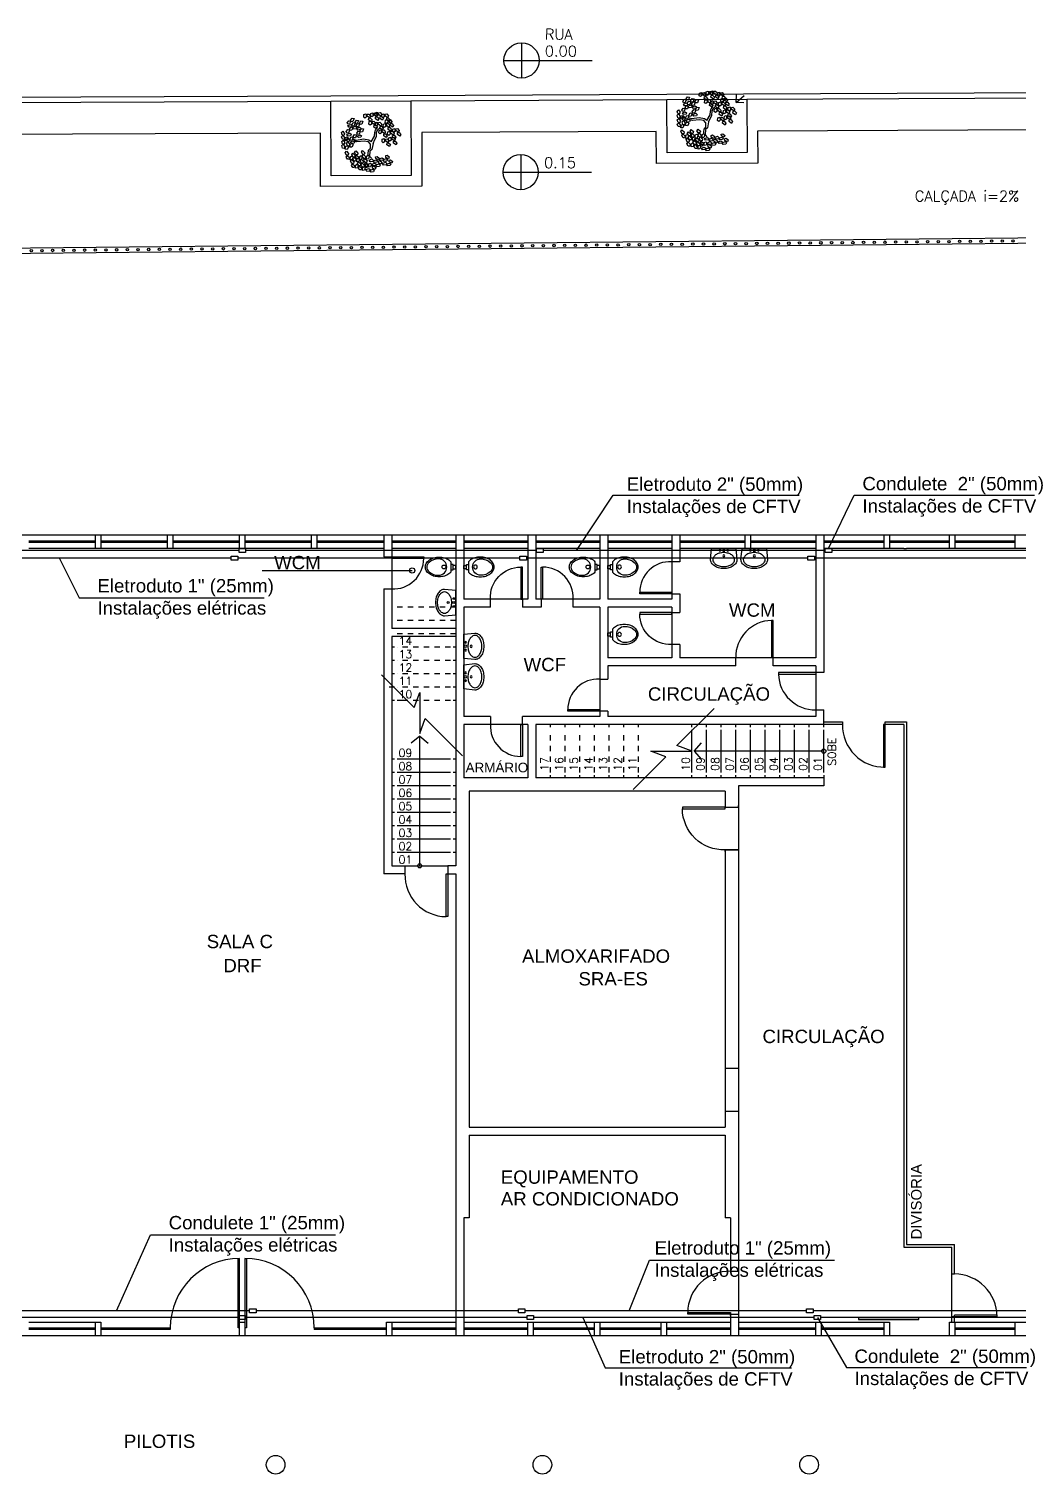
# Model space of a CAD drawing. Header units: millimetres. Extents: x -8 to 5830, y -596 to 3598.
# Drawn here: x 1200.15 to 1218.71, y 2375.75 to 2402.83 of the extents above; entities that cross this region are included whole.
import ezdxf

# ---------------------------------------------------------------- set-up
doc = ezdxf.new("R2010")
doc.units = ezdxf.units.MM
for name, pattern in [('CONTINU', [0]), ('DASHDOT', [1, 0.5, -0.25, 0, -0.25]), ('HIDDEN', [9.525, 6.35, -3.175])]:
    doc.linetypes.add(name, pattern=pattern)
doc.layers.get('0').update_dxf_attribs({"color": 9})
doc.layers.add('ARQUITETURA', color=7, linetype='Continuous')
doc.layers.add('INSTALAÇÕES', color=7, linetype='Continuous')
doc.styles.add('80X50', font='romans.shx')
doc.styles.get("Standard").update_dxf_attribs({"font": 'arial.ttf'})

# ---------------------------------------------------------------- blocks, each defined once
blk = doc.blocks.new('P80')
for points in [[(0, 0.86), (0, 0.83), (0.15, 0.83), (0.15, 0.86)], [(0, 0), (0, 0.03), (0.15, 0.03), (0.15, 0)]]:
    blk.add_lwpolyline(points)
blk.add_lwpolyline([(-0.8, 0.06), (0, 0.06), (0, 0.03), (-0.8, 0.03)], close=True)
at = {"color": 8}
blk.add_arc((-0.025, 0.056), 0.775, 88.1408, 179.6698, dxfattribs=at)
blk = doc.blocks.new('P60')
at = {"color": 252}
blk.add_lwpolyline([(-0.6, 0.06), (0, 0.06), (0, 0.03), (-0.6, 0.03)], close=True, dxfattribs=at)
at = {"color": 8}
blk.add_arc((-0.029, 0.06), 0.571, 87.1025, 180, dxfattribs=at)
blk = doc.blocks.new('Cuba-emp')
blk.add_lwpolyline([(0.21, 0.248), (0, 0.227), (0, -0.227), (0.21, -0.248, 0.137816), (0.271, -0.231, 0.107041), (0.329, -0.176, 0.080751), (0.364, -0.099, 0.068643), (0.378, -0.001, 0.068643), (0.364, 0.098, 0.080751), (0.329, 0.174, 0.107041), (0.271, 0.23, 0.115752), (0.21, 0.248)], format="xyb")
blk.add_lwpolyline([(0.21, 0.205, -0.131827), (0.25, 0.194, -0.106633), (0.297, 0.151, -0.083482), (0.328, 0.087, -0.072232), (0.341, 0, -0.072232), (0.328, -0.087, -0.083482), (0.297, -0.151, -0.106633), (0.25, -0.194, -0.131827), (0.21, -0.205, -0.131827), (0.17, -0.194, -0.106633), (0.123, -0.151, -0.083482), (0.092, -0.087, -0.072232), (0.079, 0, -0.072232), (0.092, 0.087, -0.083482), (0.123, 0.151, -0.106633), (0.17, 0.194, -0.131827)], format="xyb", close=True)
for centre, radius in [((0.037, -0.002), 0.0193), ((0.037, -0.002), 0.0193), ((0.036, 0.071), 0.0155), ((0.14, -0.001), 0.0198), ((0.036, -0.076), 0.0155)]:
    blk.add_circle(centre, radius)
blk = doc.blocks.new('Vaso')
for points in [[(0.03, -0.05), (0.03, 0), (-0.03, 0), (-0.03, -0.05)], [(0.05, -0.09), (0.05, -0.05), (-0.05, -0.05), (-0.05, -0.09)]]:
    blk.add_lwpolyline(points)
for points in [[(0.183, -0.31, -0.071776), (0.168, -0.413, -0.083144), (0.129, -0.494, -0.106699), (0.065, -0.552, -0.132564), (-0.002, -0.57, -0.132564), (-0.069, -0.552, -0.106699), (-0.133, -0.494, -0.083144), (-0.172, -0.413, -0.071776), (-0.187, -0.31, -0.071776), (-0.172, -0.207, -0.083144), (-0.133, -0.126, -0.060171), (-0.1, -0.09), (0.096, -0.09, -0.060171), (0.129, -0.126, -0.083144), (0.168, -0.207, -0.071776)], [(-0.088, -0.497, 0.2474), (0, -0.541, 0.2474), (0.088, -0.497, 0.197858), (0.152, -0.318, 0.418329), (0, -0.168, 0.418329), (-0.152, -0.318, 0.197858)]]:
    blk.add_lwpolyline(points, format="xyb", close=True)
blk.add_circle((-0.002, -0.22), 0.0352)
blk = doc.blocks.new('P80 - parede 25cm')
for points in [[(-0.03, -0.125), (0, -0.125), (0, 0.125), (-0.03, 0.125)], [(0.83, -0.125), (0.8, -0.125), (0.8, 0.125), (0.83, 0.125)]]:
    blk.add_lwpolyline(points)
blk.add_lwpolyline([(0.77, -0.925), (0.77, -0.125), (0.8, -0.125), (0.8, -0.925)], close=True)
at = {"color": 8}
blk.add_arc((0.774, -0.15), 0.775, 178.1408, 269.6698, dxfattribs=at)
blk = doc.blocks.new('L', base_point=(1.368, 0.591))
at = {"color": 8, "lineweight": -2}
for p, q in [((1.275, 0.567), (1.306, 0.592)), ((1.281, 0.65), (1.312, 0.675)), ((1.294, 0.6), (1.281, 0.65)), ((1.322, 0.591), (1.294, 0.6)), ((1.306, 0.592), (1.336, 0.538)), ((1.312, 0.675), (1.342, 0.621)), ((1.342, 0.621), (1.322, 0.591)), ((1.288, 0.517), (1.275, 0.567)), ((1.317, 0.508), (1.288, 0.517)), ((1.336, 0.538), (1.317, 0.508)), ((1.337, 0.489), (1.356, 0.548)), ((1.376, 0.484), (1.337, 0.489)), ((1.356, 0.548), (1.391, 0.554)), ((1.404, 0.527), (1.376, 0.484)), ((1.391, 0.554), (1.404, 0.527))]:
    blk.add_line(p, q, dxfattribs=at)
blk = doc.blocks.new('Árvore-13')
at = {"color": 8}
for p, q in [((-0.795, 0.302), (-0.961, 0.415)), ((-0.795, 0.406), (-0.953, 0.499)), ((-0.357, 0.349), (-0.795, 0.406)), ((-0.366, 0.227), (-0.795, 0.302)), ((-0.129, 0.105), (-0.366, 0.227)), ((-0.068, 0.19), (-0.357, 0.349)), ((-0.068, -0.036), (-0.129, 0.105)), ((0.029, 0.068), (-0.068, 0.19)), ((0.029, 0.068), (0.318, 0.331)), ((0.116, -0.055), (0.283, 0.133)), ((0.283, 0.133), (0.423, 0.284)), ((0.318, 0.331), (0.405, 0.537)), ((0.405, 0.537), (0.484, 0.659)), ((0.423, 0.284), (0.502, 0.509)), ((0.484, 0.659), (0.572, 0.715)), ((0.502, 0.509), (0.633, 0.668)), ((0.572, 0.715), (0.607, 0.819)), ((0.633, 0.668), (0.782, 0.715)), ((-0.296, -0.392), (-0.418, -0.693)), ((-0.199, -0.449), (-0.313, -0.74)), ((-0.313, -0.74), (-0.243, -0.89)), ((-0.147, -0.299), (-0.296, -0.392)), ((-0.05, -0.383), (-0.199, -0.449)), ((-0.068, -0.036), (-0.147, -0.299)), ((0.116, -0.055), (-0.05, -0.383))]:
    blk.add_line(p, q, dxfattribs=at)
at = {"color": 8, "xscale": 3.048, "yscale": 3.048, "zscale": 3.048}
for p, rotation in [((-0.716, 1.448), 295.0165150851705), ((0.169, 1.448), 190.1248425347958), ((0.581, 1.401), 190.1248425347958), ((-1.303, 0.884), 347.8021081598379), ((-0.926, 0.959), 295.0165150851705), ((-0.488, 1.26), 295.0165150851705), ((-0.348, 0.687), 295.0165150851705), ((-0.252, 1.138), 295.0165150851705), ((0.353, 0.95), 190.1248425347958), ((0.677, 0.781), 190.1248425347958), ((0.852, 1.344), 190.1248425347958), ((1.124, 0.565), 190.1248425347958), ((1.211, 1.147), 190.1248425347958), ((1.317, 0.753), 190.1248425347958), ((-1.443, 0.368), 347.8021081598379), ((-1.128, 0.415), 347.8021081598379), ((-0.848, 0.462), 295.0165150851705), ((0.765, 0.274), 190.1248425347958), ((0.8, -0.299), 190.1248425347958), ((1.203, -0.317), 190.1248425347958), ((1.246, 0.039), 190.1248425347958), ((1.579, 0.114), 190.1248425347958), ((-0.103, -0.899), 66.16076666471405), ((0.502, -1.003), 66.16076666471405), ((-0.453, -1.397), 66.16076666471405), ((-0.015, -1.19), 66.16076666471405), ((0.616, -1.322), 66.16076666471405)]:
    blk.add_blockref('L', p, dxfattribs=dict(at, rotation=rotation))
for p in [(-1.391, -0.308), (-1.233, -0.881), (-1.049, -0.533), (-0.848, -0.449), (-0.672, -1.021), (-0.453, -1.04), (-0.445, -0.543), (-0.874, -1.134)]:
    blk.add_blockref('L', p, dxfattribs=at)
blk = doc.blocks.new('_Open90')
at = {"color": 0, "linetype": 'ByBlock', "lineweight": -2}
for p, q in [((0, 0), (-1, 0)), ((-0.5, 0.5), (0, 0)), ((0, 0), (-0.5, -0.5))]:
    blk.add_line(p, q, dxfattribs=at)

msp = doc.modelspace()

# ---------------------------------------------------------------- linework, layer by layer
at = {"color": 8, "linetype": 'CONTINU', "lineweight": -2}
for p, q in [((1209.384, 2402.571), (1209.384, 2401.914)), ((1209.056, 2402.243), (1210.71, 2402.243)), ((1195.064, 2401.532), (1205.812, 2401.582)), ((1205.812, 2401.582), (1212.107, 2401.612)), ((1212.107, 2401.612), (1220.575, 2401.651)), ((1195.065, 2401.432), (1205.812, 2401.482)), ((1207.311, 2401.489), (1212.108, 2401.512)), ((1207.312, 2401.489), (1212.108, 2401.512)), ((1213.607, 2401.519), (1220.575, 2401.552)), ((1213.608, 2401.519), (1220.575, 2401.551)), ((1209.368, 2400.479), (1209.368, 2399.821)), ((1209.039, 2400.15), (1210.693, 2400.15))]:
    msp.add_line(p, q, dxfattribs=at)
for p, q in [((1267.786, 2399.4), (1183.573, 2398.562)), ((1229.7, 2398.921), (1183.616, 2398.463)), ((1260.15, 2393.348), (1199.9, 2393.348)), ((1200.15, 2393.238), (1201.4, 2393.238)), ((1201.4, 2393.208), (1200.15, 2393.208)), ((1201.5, 2393.238), (1202.75, 2393.238)), ((1202.75, 2393.208), (1201.5, 2393.208)), ((1202.85, 2393.238), (1204.1, 2393.238)), ((1204.1, 2393.208), (1202.85, 2393.208)), ((1204.2, 2393.238), (1205.45, 2393.238)), ((1205.45, 2393.208), (1204.2, 2393.208)), ((1205.55, 2393.238), (1206.8, 2393.238)), ((1206.8, 2393.208), (1205.55, 2393.208)), ((1206.8, 2393.348), (1206.8, 2392.938)), ((1206.95, 2393.348), (1206.95, 2391.598)), ((1206.95, 2393.238), (1208.15, 2393.238)), ((1208.15, 2393.208), (1206.95, 2393.208)), ((1208.15, 2393.348), (1208.15, 2387.148)), ((1208.3, 2393.348), (1208.3, 2392.148)), ((1208.3, 2393.238), (1209.5, 2393.238)), ((1209.5, 2393.208), (1208.3, 2393.208)), ((1209.5, 2393.348), (1209.5, 2392.148)), ((1209.65, 2393.348), (1209.65, 2392.148)), ((1209.65, 2393.238), (1210.85, 2393.238)), ((1210.85, 2393.208), (1209.65, 2393.208)), ((1210.85, 2393.348), (1210.85, 2392.148)), ((1211, 2393.348), (1211, 2392.148)), ((1211, 2393.238), (1212.2, 2393.238)), ((1212.2, 2393.208), (1211, 2393.208)), ((1212.2, 2393.348), (1212.2, 2392.148)), ((1212.35, 2393.348), (1212.35, 2392.848)), ((1212.35, 2393.238), (1213.575, 2393.238)), ((1213.575, 2393.208), (1212.35, 2393.208)), ((1213.675, 2393.238), (1214.9, 2393.238)), ((1214.9, 2393.208), (1213.675, 2393.208)), ((1214.9, 2393.348), (1214.9, 2391.048)), ((1215.05, 2393.348), (1215.05, 2390.773)), ((1215.05, 2393.238), (1216.179, 2393.238)), ((1216.179, 2393.208), (1215.05, 2393.208)), ((1216.279, 2393.238), (1217.408, 2393.238)), ((1217.408, 2393.208), (1216.279, 2393.208)), ((1217.508, 2393.238), (1218.637, 2393.238)), ((1218.637, 2393.208), (1217.508, 2393.208)), ((1206.8, 2393.098), (1200.15, 2393.098)), ((1206.8, 2392.938), (1206.95, 2392.938)), ((1208.15, 2393.098), (1206.95, 2393.098)), ((1209.5, 2393.098), (1208.3, 2393.098)), ((1210.85, 2393.098), (1209.65, 2393.098)), ((1212.2, 2393.098), (1211, 2393.098)), ((1214.9, 2393.098), (1212.35, 2393.098)), ((1216.55, 2393.098), (1215.05, 2393.098)), ((1229.7, 2393.098), (1216.6, 2393.098)), ((1212.35, 2392.848), (1212.2, 2392.848)), ((1206.8, 2392.338), (1206.95, 2392.338)), ((1206.8, 2392.338), (1206.8, 2386.998)), ((1209.5, 2392.148), (1208.3, 2392.148)), ((1208.8, 2391.998), (1208.8, 2392.148)), ((1209.4, 2392.148), (1209.4, 2391.998)), ((1210.85, 2392.148), (1209.65, 2392.148)), ((1209.75, 2392.148), (1209.75, 2391.998)), ((1210.35, 2391.998), (1210.35, 2392.148)), ((1212.2, 2392.148), (1211, 2392.148)), ((1212.2, 2392.248), (1212.35, 2392.248)), ((1212.35, 2392.248), (1212.35, 2391.898)), ((1208.3, 2391.998), (1208.3, 2389.948)), ((1208.8, 2391.998), (1208.3, 2391.998)), ((1209.75, 2391.998), (1209.4, 2391.998)), ((1210.85, 2391.998), (1210.35, 2391.998)), ((1210.85, 2391.998), (1210.85, 2389.948)), ((1212.2, 2391.998), (1211, 2391.998)), ((1211, 2391.998), (1211, 2391.048)), ((1212.2, 2391.998), (1212.2, 2391.048)), ((1212.2, 2391.898), (1212.35, 2391.898)), ((1208.15, 2391.598), (1206.95, 2391.598)), ((1214.1, 2390.898), (1214.1, 2391.748)), ((1208.15, 2391.448), (1206.95, 2391.448)), ((1206.95, 2391.448), (1206.95, 2387.148)), ((1212.35, 2391.298), (1212.2, 2391.298)), ((1212.35, 2391.298), (1212.35, 2391.048)), ((1212.2, 2391.048), (1211, 2391.048)), ((1214.9, 2391.048), (1212.35, 2391.048)), ((1213.4, 2390.898), (1213.4, 2391.048)), ((1213.4, 2390.898), (1211, 2390.898)), ((1211, 2390.898), (1211, 2390.648)), ((1214.9, 2390.898), (1214.1, 2390.898)), ((1215.05, 2390.773), (1214.2, 2390.773)), ((1214.9, 2390.898), (1214.9, 2389.948)), ((1207, 2390.498), (1206.9, 2390.498)), ((1210.85, 2390.648), (1211, 2390.648)), ((1207, 2390.248), (1206.95, 2390.248)), ((1207.239, 2390.248), (1207.05, 2390.248)), ((1208.8, 2389.948), (1208.3, 2389.948)), ((1208.8, 2389.948), (1208.8, 2389.798)), ((1210.85, 2389.948), (1209.4, 2389.948)), ((1209.4, 2389.798), (1209.4, 2389.948)), ((1211, 2390.048), (1210.85, 2390.048)), ((1211, 2390.048), (1211, 2389.948)), ((1214.9, 2389.948), (1211, 2389.948)), ((1214.9, 2390.073), (1215.05, 2390.073)), ((1215.05, 2389.748), (1215.05, 2390.073)), ((1208.3, 2389.798), (1208.3, 2388.798)), ((1209.5, 2389.798), (1208.3, 2389.798)), ((1209.5, 2389.798), (1209.5, 2388.798)), ((1215.4, 2389.798), (1209.65, 2389.798)), ((1209.65, 2389.798), (1209.65, 2388.798)), ((1209.925, 2389.748), (1209.925, 2389.798)), ((1210.2, 2389.748), (1210.2, 2389.798)), ((1210.475, 2389.748), (1210.475, 2389.798)), ((1210.75, 2389.748), (1210.75, 2389.798)), ((1211.025, 2389.748), (1211.025, 2389.798)), ((1211.3, 2389.748), (1211.3, 2389.798)), ((1211.575, 2389.748), (1211.575, 2389.798)), ((1212.575, 2389.748), (1212.575, 2389.798)), ((1212.575, 2388.898), (1212.575, 2389.698)), ((1212.85, 2389.748), (1212.85, 2389.798)), ((1212.85, 2388.898), (1212.85, 2389.698)), ((1213.125, 2389.748), (1213.125, 2389.798)), ((1213.125, 2388.898), (1213.125, 2389.698)), ((1213.4, 2389.748), (1213.4, 2389.798)), ((1213.4, 2388.898), (1213.4, 2389.698)), ((1213.675, 2389.748), (1213.675, 2389.798)), ((1213.675, 2388.898), (1213.675, 2389.698)), ((1213.95, 2389.748), (1213.95, 2389.798)), ((1213.95, 2388.898), (1213.95, 2389.698)), ((1214.225, 2389.748), (1214.225, 2389.798)), ((1214.225, 2388.898), (1214.225, 2389.698)), ((1214.5, 2389.748), (1214.5, 2389.798)), ((1214.5, 2388.898), (1214.5, 2389.698)), ((1214.775, 2389.748), (1214.775, 2389.798)), ((1214.775, 2388.898), (1214.775, 2389.698)), ((1215.05, 2389.848), (1215.4, 2389.848)), ((1215.05, 2388.898), (1215.05, 2389.698)), ((1215.4, 2389.848), (1215.4, 2389.798)), ((1216.2, 2389.848), (1216.6, 2389.848)), ((1216.55, 2389.798), (1216.55, 2379.998)), ((1216.6, 2389.848), (1216.6, 2380.048)), ((1207.475, 2389.58), (1207.317, 2389.445)), ((1207.475, 2387.148), (1207.475, 2389.58)), ((1207.475, 2389.58), (1207.632, 2389.445)), ((1212.622, 2389.298), (1212.757, 2389.455)), ((1207, 2389.148), (1206.95, 2389.148)), ((1208.05, 2389.148), (1207.05, 2389.148)), ((1208.15, 2389.148), (1208.1, 2389.148)), ((1212.622, 2389.298), (1212.757, 2389.14)), ((1215.05, 2389.298), (1212.622, 2389.298)), ((1207, 2388.898), (1206.95, 2388.898)), ((1208.05, 2388.898), (1207.05, 2388.898)), ((1208.15, 2388.898), (1208.1, 2388.898)), ((1209.925, 2388.798), (1209.925, 2388.848)), ((1210.2, 2388.798), (1210.2, 2388.848)), ((1210.475, 2388.798), (1210.475, 2388.848)), ((1210.75, 2388.798), (1210.75, 2388.848)), ((1211.025, 2388.798), (1211.025, 2388.848)), ((1211.3, 2388.798), (1211.3, 2388.848)), ((1211.575, 2388.798), (1211.575, 2388.848)), ((1212.575, 2388.798), (1212.575, 2388.848)), ((1212.85, 2388.798), (1212.85, 2388.848)), ((1213.125, 2388.798), (1213.125, 2388.848)), ((1213.4, 2388.798), (1213.4, 2388.848)), ((1213.675, 2388.798), (1213.675, 2388.848)), ((1213.95, 2388.798), (1213.95, 2388.848)), ((1214.225, 2388.798), (1214.225, 2388.848)), ((1214.5, 2388.798), (1214.5, 2388.848)), ((1214.775, 2388.798), (1214.775, 2388.848)), ((1215.05, 2388.848), (1215.05, 2388.648)), ((1207, 2388.648), (1206.95, 2388.648)), ((1208.05, 2388.648), (1207.05, 2388.648)), ((1208.15, 2388.648), (1208.1, 2388.648)), ((1209.5, 2388.798), (1208.3, 2388.798)), ((1215.05, 2388.798), (1209.65, 2388.798)), ((1213.45, 2388.648), (1213.45, 2388.248)), ((1215.05, 2388.648), (1213.45, 2388.648)), ((1207, 2388.398), (1206.95, 2388.398)), ((1208.05, 2388.398), (1207.05, 2388.398)), ((1208.15, 2388.398), (1208.1, 2388.398)), ((1208.4, 2388.548), (1208.4, 2382.248)), ((1213.2, 2388.548), (1208.4, 2388.548)), ((1213.2, 2388.548), (1213.2, 2388.248)), ((1207, 2388.148), (1206.95, 2388.148)), ((1208.05, 2388.148), (1207.05, 2388.148)), ((1208.15, 2388.148), (1208.1, 2388.148)), ((1213.2, 2388.248), (1213.45, 2388.248)), ((1207, 2387.898), (1206.95, 2387.898)), ((1208.05, 2387.898), (1207.05, 2387.898)), ((1208.15, 2387.898), (1208.1, 2387.898)), ((1207, 2387.648), (1206.95, 2387.648)), ((1208.05, 2387.648), (1207.05, 2387.648)), ((1208.15, 2387.648), (1208.1, 2387.648)), ((1207, 2387.398), (1206.95, 2387.398)), ((1208.05, 2387.398), (1207.05, 2387.398)), ((1208.15, 2387.398), (1208.1, 2387.398)), ((1213.2, 2387.448), (1213.2, 2382.248)), ((1213.45, 2387.448), (1213.2, 2387.448)), ((1213.45, 2387.448), (1213.45, 2378.348)), ((1207.2, 2386.998), (1206.8, 2386.998)), ((1206.95, 2387.148), (1207.995, 2387.148)), ((1207.2, 2386.998), (1207.2, 2387.148)), ((1208.15, 2387.148), (1208, 2387.148)), ((1208.15, 2386.998), (1208.15, 2378.348)), ((1213.45, 2383.348), (1213.2, 2383.348)), ((1213.2, 2382.548), (1213.45, 2382.548)), ((1208.4, 2382.248), (1213.2, 2382.248)), ((1208.4, 2382.098), (1213.2, 2382.098)), ((1208.4, 2382.098), (1208.4, 2380.548)), ((1213.2, 2382.098), (1213.2, 2380.548)), ((1208.3, 2380.548), (1208.3, 2378.348)), ((1208.4, 2380.548), (1208.3, 2380.548)), ((1213.3, 2380.548), (1213.2, 2380.548)), ((1213.3, 2380.548), (1213.3, 2379.548)), ((1216.55, 2379.998), (1217.448, 2379.998)), ((1216.6, 2380.048), (1217.498, 2380.048)), ((1217.448, 2378.598), (1217.448, 2379.998)), ((1217.498, 2379.498), (1217.498, 2380.048)), ((1204.2, 2379.788), (1204.2, 2378.348)), ((1213.3, 2379.548), (1213.45, 2379.548)), ((1217.448, 2379.498), (1217.498, 2379.498)), ((1200.15, 2378.598), (1201.5, 2378.598)), ((1206.85, 2378.598), (1208.15, 2378.598)), ((1208.3, 2378.598), (1213.3, 2378.598)), ((1213.3, 2378.748), (1213.45, 2378.748)), ((1213.3, 2378.748), (1213.3, 2378.348)), ((1213.45, 2378.598), (1216.279, 2378.598)), ((1217.408, 2378.598), (1229.7, 2378.598)), ((1218.298, 2378.698), (1217.448, 2378.698)), ((1217.498, 2378.598), (1217.498, 2378.728)), ((1199.9, 2378.348), (1229.95, 2378.348)), ((1200.15, 2378.488), (1201.4, 2378.488)), ((1201.4, 2378.458), (1200.15, 2378.458)), ((1201.5, 2378.488), (1202.8, 2378.488)), ((1202.8, 2378.458), (1201.5, 2378.458)), ((1202.8, 2378.488), (1202.8, 2378.458)), ((1205.5, 2378.488), (1206.85, 2378.488)), ((1205.5, 2378.488), (1205.5, 2378.458)), ((1206.85, 2378.458), (1205.5, 2378.458)), ((1206.95, 2378.488), (1208.15, 2378.488)), ((1208.15, 2378.458), (1206.95, 2378.458)), ((1208.3, 2378.488), (1209.5, 2378.488)), ((1209.5, 2378.458), (1208.3, 2378.458)), ((1209.6, 2378.488), (1210.75, 2378.488)), ((1210.75, 2378.458), (1209.6, 2378.458)), ((1210.85, 2378.488), (1212, 2378.488)), ((1212, 2378.458), (1210.85, 2378.458)), ((1212.1, 2378.488), (1213.3, 2378.488)), ((1213.3, 2378.458), (1212.1, 2378.458)), ((1213.45, 2378.488), (1214.9, 2378.488)), ((1214.9, 2378.458), (1213.45, 2378.458)), ((1215, 2378.488), (1216.179, 2378.488)), ((1216.179, 2378.458), (1215, 2378.458)), ((1217.508, 2378.488), (1218.637, 2378.488)), ((1218.637, 2378.458), (1217.508, 2378.458))]:
    msp.add_line(p, q)
at = {"linetype": 'HIDDEN', "ltscale": 0.02}
msp.add_line((1216.55, 2393.098), (1216.6, 2393.098), dxfattribs=at)
at = {"linetype": 'CONTINU'}
msp.add_line((1204.524, 2392.683), (1207.335, 2392.683), dxfattribs=at)
at = {"linetype": 'DASHDOT', "ltscale": 0.2}
for p, q in [((1208.15, 2391.998), (1206.95, 2391.998)), ((1208.15, 2391.748), (1206.95, 2391.748)), ((1208.15, 2391.498), (1207.05, 2391.498)), ((1207, 2391.248), (1206.95, 2391.248)), ((1207, 2390.998), (1206.95, 2390.998)), ((1208.05, 2391.248), (1207.05, 2391.248)), ((1208.05, 2390.998), (1207.05, 2390.998)), ((1208.15, 2391.248), (1208.1, 2391.248)), ((1208.15, 2390.998), (1208.1, 2390.998)), ((1207, 2390.748), (1206.95, 2390.748)), ((1208.05, 2390.748), (1207.05, 2390.748)), ((1208.15, 2390.748), (1208.1, 2390.748)), ((1208.05, 2390.498), (1207.05, 2390.498)), ((1208.15, 2390.498), (1208.1, 2390.498)), ((1208.05, 2390.248), (1207.239, 2390.248)), ((1208.15, 2390.248), (1208.1, 2390.248)), ((1209.925, 2388.898), (1209.925, 2389.698)), ((1210.2, 2388.898), (1210.2, 2389.698)), ((1210.475, 2388.898), (1210.475, 2389.698)), ((1210.75, 2388.898), (1210.75, 2389.698)), ((1211.025, 2388.898), (1211.025, 2389.698)), ((1211.3, 2388.898), (1211.3, 2389.698)), ((1211.575, 2388.898), (1211.575, 2389.698))]:
    msp.add_line(p, q, dxfattribs=at)
at = {"linetype": 'CONTINU', "lineweight": -2}
msp.add_line((1213.45, 2388.248), (1213.45, 2387.448), dxfattribs=at)
at = {"color": 8, "linetype": 'CONTINU', "lineweight": -2}
for points in [[(1207.312, 2401.489), (1207.317, 2400.089), (1205.817, 2400.082), (1205.812, 2401.482), (1207.312, 2401.489)], [(1213.608, 2401.519), (1213.611, 2400.519), (1212.111, 2400.512), (1212.108, 2401.512), (1213.608, 2401.519)], [(1229.175, 2400.987), (1229.175, 2400.386), (1227.575, 2400.385), (1227.575, 2400.984), (1221.978, 2400.958), (1221.98, 2400.358), (1220.38, 2400.35), (1220.378, 2400.95), (1213.81, 2400.92), (1213.812, 2400.32), (1211.912, 2400.311), (1211.91, 2400.911), (1207.517, 2400.89), (1207.518, 2399.89), (1205.618, 2399.881), (1205.616, 2400.881), (1193.217, 2400.832), (1193.219, 2400.223), (1191.619, 2400.216), (1191.617, 2400.811), (1188.391, 2400.8), (1188.398, 2400.324)]]:
    msp.add_lwpolyline(points, dxfattribs=at)
for points in [[(1201.4, 2393.098), (1201.4, 2393.348)], [(1201.5, 2393.348), (1201.5, 2393.098)], [(1202.75, 2393.098), (1202.75, 2393.348)], [(1202.85, 2393.348), (1202.85, 2393.098)], [(1204.1, 2393.098), (1204.1, 2393.348)], [(1204.2, 2393.348), (1204.2, 2393.098)], [(1205.45, 2393.098), (1205.45, 2393.348)], [(1205.55, 2393.348), (1205.55, 2393.098)], [(1213.575, 2393.098), (1213.575, 2393.348)], [(1213.675, 2393.348), (1213.675, 2393.098)], [(1216.179, 2393.098), (1216.179, 2393.348)], [(1216.279, 2393.348), (1216.279, 2393.098)], [(1217.408, 2393.098), (1217.408, 2393.348)], [(1217.508, 2393.348), (1217.508, 2393.098)], [(1218.637, 2393.098), (1218.637, 2393.348)], [(1214.1, 2391.748), (1214.07, 2391.748), (1214.07, 2391.048)], [(1206.759, 2390.728), (1207.372, 2390.115), (1207.475, 2390.398), (1207.475, 2389.626), (1207.578, 2389.909), (1208.275, 2389.212)], [(1214.2, 2390.773), (1214.2, 2390.743), (1214.9, 2390.743)], [(1211.479, 2388.582), (1212.092, 2389.194), (1211.809, 2389.298), (1212.581, 2389.298), (1212.298, 2389.401), (1212.995, 2390.098)], [(1216.55, 2389.798), (1216.17, 2389.798), (1216.17, 2388.998), (1216.2, 2388.998), (1216.2, 2389.848)], [(1208, 2387.148), (1208, 2386.198), (1207.97, 2386.198), (1207.97, 2386.998), (1208.15, 2386.998)], [(1204.1, 2378.488), (1204.07, 2378.488), (1204.07, 2379.788), (1204.1, 2379.788)], [(1204.1, 2378.348), (1204.1, 2379.788)], [(1204.2, 2379.788), (1204.23, 2379.788), (1204.23, 2378.488), (1204.2, 2378.488)], [(1201.4, 2378.348), (1201.4, 2378.598)], [(1201.5, 2378.598), (1201.5, 2378.348)], [(1204.1, 2378.598), (1204.2, 2378.598)], [(1206.85, 2378.348), (1206.85, 2378.598)], [(1206.95, 2378.598), (1206.95, 2378.348)], [(1209.5, 2378.348), (1209.5, 2378.598)], [(1209.6, 2378.598), (1209.6, 2378.348)], [(1210.75, 2378.348), (1210.75, 2378.598)], [(1210.85, 2378.598), (1210.85, 2378.348)], [(1212, 2378.348), (1212, 2378.598)], [(1212.1, 2378.598), (1212.1, 2378.348)], [(1214.9, 2378.348), (1214.9, 2378.598)], [(1215, 2378.598), (1215, 2378.348)], [(1216.179, 2378.348), (1216.179, 2378.598)], [(1216.279, 2378.598), (1216.279, 2378.348)], [(1217.408, 2378.348), (1217.408, 2378.598)], [(1218.298, 2378.698), (1218.298, 2378.728), (1217.498, 2378.728)], [(1217.508, 2378.598), (1217.508, 2378.348)], [(1218.637, 2378.348), (1218.637, 2378.598)]]:
    msp.add_lwpolyline(points)
msp.add_lwpolyline([(1215.703, 2378.677), (1215.703, 2378.647), (1216.831, 2378.647), (1216.831, 2378.677)], close=True)
for centre in [(1209.384, 2402.243), (1209.368, 2400.15)]:
    msp.add_circle(centre, 0.329, dxfattribs=at)
for centre, radius in [((1215.195, 2398.827), 0.0225), ((1215.395, 2398.829), 0.0225), ((1215.595, 2398.831), 0.0225), ((1215.795, 2398.833), 0.0225), ((1215.995, 2398.835), 0.0225), ((1216.195, 2398.837), 0.0225), ((1216.395, 2398.839), 0.0225), ((1216.595, 2398.841), 0.0225), ((1216.795, 2398.843), 0.0225), ((1216.995, 2398.845), 0.0225), ((1217.195, 2398.847), 0.0225), ((1217.395, 2398.849), 0.0225), ((1217.595, 2398.851), 0.0225), ((1217.795, 2398.853), 0.0225), ((1217.995, 2398.855), 0.0225), ((1218.195, 2398.857), 0.0225), ((1218.395, 2398.859), 0.0225), ((1218.595, 2398.861), 0.0225), ((1200.195, 2398.678), 0.0225), ((1200.395, 2398.68), 0.0225), ((1200.595, 2398.682), 0.0225), ((1200.795, 2398.684), 0.0225), ((1200.995, 2398.686), 0.0225), ((1201.195, 2398.688), 0.0225), ((1201.395, 2398.69), 0.0225), ((1201.595, 2398.692), 0.0225), ((1201.795, 2398.694), 0.0225), ((1201.995, 2398.696), 0.0225), ((1202.195, 2398.698), 0.0225), ((1202.395, 2398.7), 0.0225), ((1202.595, 2398.702), 0.0225), ((1202.795, 2398.704), 0.0225), ((1202.995, 2398.706), 0.0225), ((1203.195, 2398.708), 0.0225), ((1203.395, 2398.71), 0.0225), ((1203.595, 2398.711), 0.0225), ((1203.795, 2398.713), 0.0225), ((1203.995, 2398.715), 0.0225), ((1204.195, 2398.717), 0.0225), ((1204.395, 2398.719), 0.0225), ((1204.595, 2398.721), 0.0225), ((1204.795, 2398.723), 0.0225), ((1204.995, 2398.725), 0.0225), ((1205.195, 2398.727), 0.0225), ((1205.395, 2398.729), 0.0225), ((1205.595, 2398.731), 0.0225), ((1205.795, 2398.733), 0.0225), ((1205.995, 2398.735), 0.0225), ((1206.195, 2398.737), 0.0225), ((1206.395, 2398.739), 0.0225), ((1206.595, 2398.741), 0.0225), ((1206.795, 2398.743), 0.0225), ((1206.995, 2398.745), 0.0225), ((1207.195, 2398.747), 0.0225), ((1207.395, 2398.749), 0.0225), ((1207.595, 2398.751), 0.0225), ((1207.795, 2398.753), 0.0225), ((1207.995, 2398.755), 0.0225), ((1208.195, 2398.757), 0.0225), ((1208.395, 2398.759), 0.0225), ((1208.595, 2398.761), 0.0225), ((1208.795, 2398.763), 0.0225), ((1208.995, 2398.765), 0.0225), ((1209.195, 2398.767), 0.0225), ((1209.395, 2398.769), 0.0225), ((1209.595, 2398.771), 0.0225), ((1209.795, 2398.773), 0.0225), ((1209.995, 2398.775), 0.0225), ((1210.195, 2398.777), 0.0225), ((1210.395, 2398.779), 0.0225), ((1210.595, 2398.781), 0.0225), ((1210.795, 2398.783), 0.0225), ((1210.995, 2398.785), 0.0225), ((1211.195, 2398.787), 0.0225), ((1211.395, 2398.789), 0.0225), ((1211.595, 2398.791), 0.0225), ((1211.795, 2398.793), 0.0225), ((1211.995, 2398.795), 0.0225), ((1212.195, 2398.797), 0.0225), ((1212.395, 2398.799), 0.0225), ((1212.595, 2398.801), 0.0225), ((1212.795, 2398.803), 0.0225), ((1212.995, 2398.805), 0.0225), ((1213.195, 2398.807), 0.0225), ((1213.395, 2398.809), 0.0225), ((1213.595, 2398.811), 0.0225), ((1213.795, 2398.813), 0.0225), ((1213.995, 2398.815), 0.0225), ((1214.195, 2398.817), 0.0225), ((1214.395, 2398.819), 0.0225), ((1214.595, 2398.821), 0.0225), ((1214.795, 2398.823), 0.0225), ((1214.995, 2398.825), 0.0225), ((1215.05, 2389.298), 0.0387), ((1207.475, 2387.148), 0.0387), ((1204.775, 2375.923), 0.175), ((1209.775, 2375.923), 0.175), ((1214.775, 2375.923), 0.175)]:
    msp.add_circle(centre, radius)
at = {"linetype": 'CONTINU'}
msp.add_circle((1207.335, 2392.683), 0.0498, dxfattribs=at)
for centre, radius, start, end in [((1214.085, 2391.063), 0.685, 91.2545, 181.2545), ((1214.885, 2390.758), 0.685, 181.2545, 271.2545), ((1216.185, 2389.783), 0.785, 178.9053, 271.0947), ((1207.974, 2386.972), 0.775, 178.1408, 269.6698), ((1204.1, 2378.488), 1.3, 90, 180), ((1204.2, 2378.488), 1.3, 0, 90), ((1217.498, 2378.698), 0.8, 0, 90)]:
    msp.add_arc(centre, radius, start, end)
at = {"layer": 'ARQUITETURA', "color": 8}
for points in [[(1210.415, 2393.059), (1211.102, 2394.094), (1214.591, 2394.094)], [(1215.138, 2393.098), (1215.622, 2394.096), (1219, 2394.096)], [(1200.722, 2392.906), (1201.095, 2392.171), (1204.563, 2392.171)], [(1201.791, 2378.805), (1202.43, 2380.234), (1205.898, 2380.234)], [(1211.4, 2378.805), (1211.782, 2379.76), (1215.25, 2379.76)], [(1210.532, 2378.683), (1210.953, 2377.74), (1214.442, 2377.74)], [(1214.932, 2378.68), (1215.473, 2377.743), (1218.851, 2377.743)]]:
    msp.add_lwpolyline(points, dxfattribs=at)
at = {"layer": 'INSTALAÇÕES', "color": 3}
for p, q in [((1203.944, 2392.913), (1199.448, 2392.913)), ((1209.354, 2392.913), (1204.064, 2392.913)), ((1214.754, 2392.913), (1209.475, 2392.913)), ((1219.423, 2392.913), (1214.875, 2392.913)), ((1204.288, 2378.805), (1199.366, 2378.805)), ((1209.327, 2378.805), (1204.409, 2378.805)), ((1214.729, 2378.805), (1209.448, 2378.805)), ((1219.708, 2378.805), (1214.85, 2378.805))]:
    msp.add_line(p, q, dxfattribs=at)
at = {"layer": 'INSTALAÇÕES', "color": 4}
for p, q in [((1204.09, 2393.059), (1199.594, 2393.059)), ((1209.667, 2393.059), (1204.21, 2393.059)), ((1215.078, 2393.059), (1209.787, 2393.059)), ((1219.569, 2393.059), (1215.199, 2393.059)), ((1204.09, 2378.683), (1199.594, 2378.683)), ((1209.489, 2378.683), (1204.21, 2378.683)), ((1214.87, 2378.683), (1209.61, 2378.683)), ((1219.849, 2378.683), (1214.991, 2378.683))]:
    msp.add_line(p, q, dxfattribs=at)
at = {"layer": 'INSTALAÇÕES', "color": 3}
for points in [[(1203.944, 2392.952), (1204.064, 2392.952), (1204.064, 2392.875), (1203.944, 2392.875)], [(1209.354, 2392.952), (1209.475, 2392.952), (1209.475, 2392.875), (1209.354, 2392.875)], [(1214.754, 2392.952), (1214.875, 2392.952), (1214.875, 2392.875), (1214.754, 2392.875)], [(1204.288, 2378.844), (1204.409, 2378.844), (1204.409, 2378.767), (1204.288, 2378.767)], [(1209.327, 2378.844), (1209.448, 2378.844), (1209.448, 2378.767), (1209.327, 2378.767)], [(1214.729, 2378.844), (1214.85, 2378.844), (1214.85, 2378.767), (1214.729, 2378.767)]]:
    msp.add_lwpolyline(points, close=True, dxfattribs=at)
at = {"layer": 'INSTALAÇÕES', "color": 4}
for points in [[(1204.09, 2393.098), (1204.21, 2393.098), (1204.21, 2393.02), (1204.09, 2393.02)], [(1209.667, 2393.098), (1209.787, 2393.098), (1209.787, 2393.02), (1209.667, 2393.02)], [(1215.078, 2393.098), (1215.199, 2393.098), (1215.199, 2393.02), (1215.078, 2393.02)], [(1204.09, 2378.721), (1204.21, 2378.721), (1204.21, 2378.644), (1204.09, 2378.644)], [(1209.489, 2378.721), (1209.61, 2378.721), (1209.61, 2378.644), (1209.489, 2378.644)], [(1214.87, 2378.721), (1214.991, 2378.721), (1214.991, 2378.644), (1214.87, 2378.644)]]:
    msp.add_lwpolyline(points, close=True, dxfattribs=at)

# ---------------------------------------------------------------- block references
at = {"color": 8, "linetype": 'HIDDEN', "xscale": 0.3107660917594163, "yscale": 0.3107660917594163, "zscale": 0.3107660917594163, "rotation": 16.63621055087309}
for p in [(1212.852, 2401.098), (1206.562, 2400.696)]:
    msp.add_blockref('Árvore-13', p, dxfattribs=at)
at = {"color": 8, "xscale": 0.2, "yscale": 0.2, "zscale": 0.2, "rotation": 221.9160010124855}
msp.add_blockref('_Open90', (1213.407, 2401.455), dxfattribs=at)
for name, p, rotation in [('P60', (1206.95, 2392.968), 180), ('Vaso', (1208.15, 2392.748), 270), ('Vaso', (1210.85, 2392.748), 270), ('P60', (1209.72, 2392.148), 270), ('Cuba-emp', (1208.15, 2392.082), 180), ('P60', (1209.43, 2389.798), 90)]:
    msp.add_blockref(name, p, dxfattribs=dict(rotation=rotation))
at = {"xscale": -1}
for name, p, rotation in [('Vaso', (1208.3, 2392.748), 90), ('Vaso', (1211, 2392.748), 90), ('Cuba-emp', (1213.174, 2393.098), 90), ('Cuba-emp', (1213.746, 2393.098), 90), ('P60', (1209.43, 2392.148), 90), ('P60', (1212.2, 2391.928), 180), ('Vaso', (1211, 2391.485), 90), ('Cuba-emp', (1208.3, 2391.262), 180), ('Cuba-emp', (1208.3, 2390.69), 180), ('P80 - parede 25cm', (1213.325, 2387.448), 270)]:
    msp.add_blockref(name, p, dxfattribs=dict(at, rotation=rotation))
for name, p in [('P60', (1212.2, 2392.218)), ('P60', (1210.85, 2390.018)), ('P80', (1213.3, 2378.718))]:
    msp.add_blockref(name, p)

# ---------------------------------------------------------------- texts
at = {"color": 8, "style": '80X50'}
for s, p in [('RUA', (1209.821, 2402.635)), ('0.00', (1209.821, 2402.32)), ('0.15', (1209.805, 2400.228))]:
    msp.add_text(s, height=0.2, rotation=359.7175, dxfattribs=at).set_placement(p)
msp.add_text('CALÇADA i=2%%%', height=0.2, dxfattribs=at).set_placement((1216.756, 2399.601))
for s, height, p in [('WCM', 0.25, (1204.747, 2392.707)), ('WCM', 0.25, (1213.272, 2391.817)), ('WCF', 0.25, (1209.423, 2390.796)), ('CIRCULAÇÃO', 0.25, (1211.753, 2390.244)), ('ARMÁRIO', 0.18, (1208.336, 2388.901)), ('SALA C', 0.25, (1203.483, 2385.605)), ('ALMOXARIFADO', 0.25, (1209.394, 2385.331)), ('DRF', 0.25, (1203.795, 2385.154)), ('SRA-ES', 0.25, (1210.452, 2384.906)), ('CIRCULAÇÃO', 0.25, (1213.901, 2383.826)), ('EQUIPAMENTO', 0.25, (1208.996, 2381.189)), ('AR CONDICIONADO', 0.25, (1208.996, 2380.782)), ('PILOTIS', 0.25, (1201.93, 2376.238))]:
    msp.add_text(s, height=height).set_placement(p)
at = {"style": '80X50'}
for s, p in [('14', (1207.08, 2391.29)), ('13', (1207.08, 2391.04)), ('12', (1207.08, 2390.79)), ('11', (1207.08, 2390.54)), ('10', (1207.08, 2390.29)), ('09', (1207.08, 2389.19)), ('08', (1207.08, 2388.94)), ('07', (1207.08, 2388.69)), ('06', (1207.08, 2388.44)), ('05', (1207.08, 2388.19)), ('04', (1207.08, 2387.94)), ('03', (1207.08, 2387.69)), ('02', (1207.08, 2387.44)), ('01', (1207.08, 2387.19))]:
    msp.add_text(s, height=0.15, dxfattribs=at).set_placement(p)
for s, p in [('SOBE', (1215.277, 2389.023)), ('17', (1209.888, 2388.928)), ('16', (1210.163, 2388.928)), ('15', (1210.438, 2388.928)), ('14', (1210.713, 2388.928)), ('13', (1210.988, 2388.928)), ('12', (1211.263, 2388.928)), ('11', (1211.538, 2388.928)), ('10', (1212.538, 2388.928)), ('09', (1212.813, 2388.928)), ('08', (1213.088, 2388.928)), ('07', (1213.363, 2388.928)), ('06', (1213.638, 2388.928)), ('05', (1213.913, 2388.928)), ('04', (1214.188, 2388.928)), ('03', (1214.463, 2388.928)), ('02', (1214.738, 2388.928)), ('01', (1215.013, 2388.928))]:
    msp.add_text(s, height=0.15, rotation=90, dxfattribs=at).set_placement(p)
msp.add_text('DIVISÓRIA', height=0.2, rotation=90).set_placement((1216.885, 2380.146))
at = {"layer": 'INSTALAÇÕES', "color": 7, "char_height": 0.25}
for s, width, heights, insert, attachment_point in [('\\A1;Eletroduto 2" (50mm)^JInstalações de CFTV', 3.9337, [0.949], (1211.356, 2394.427), 1), ('Condulete  {\\A1;2"} (50mm){\\A1;^JI}nstalações de CFTV ', 5.8393, [1.876], (1215.774, 2393.693), 7), ('Eletroduto {\\A1;1" (25}mm)^JInstalações elétricas', 7.58659, [7.679], (1201.435, 2392.523), 1), ('Condulete 1{\\A1;" (25}mm)^JInstalações elétricas', 11.15248, [9.563], (1202.77, 2380.586), 1), ('Eletroduto {\\A1;1" (25}mm) ^JInstalações elétricas', 8.19372, [7.218], (1211.879, 2380.112), 1), ('\\A1;Eletroduto 2" (50mm)^JInstalações de CFTV', 3.9337, [0.949], (1211.207, 2378.073), 1), ('Condulete  {\\A1;2"} (50mm){\\A1;^JI}nstalações de CFTV ', 5.8393, [1.876], (1215.625, 2377.339), 7)]:
    msp.add_mtext_dynamic_manual_height_columns(s, width=width, gutter_width=12.5, heights=heights, dxfattribs=dict(at, insert=insert, attachment_point=attachment_point))

doc.saveas('drawing.dxf')
